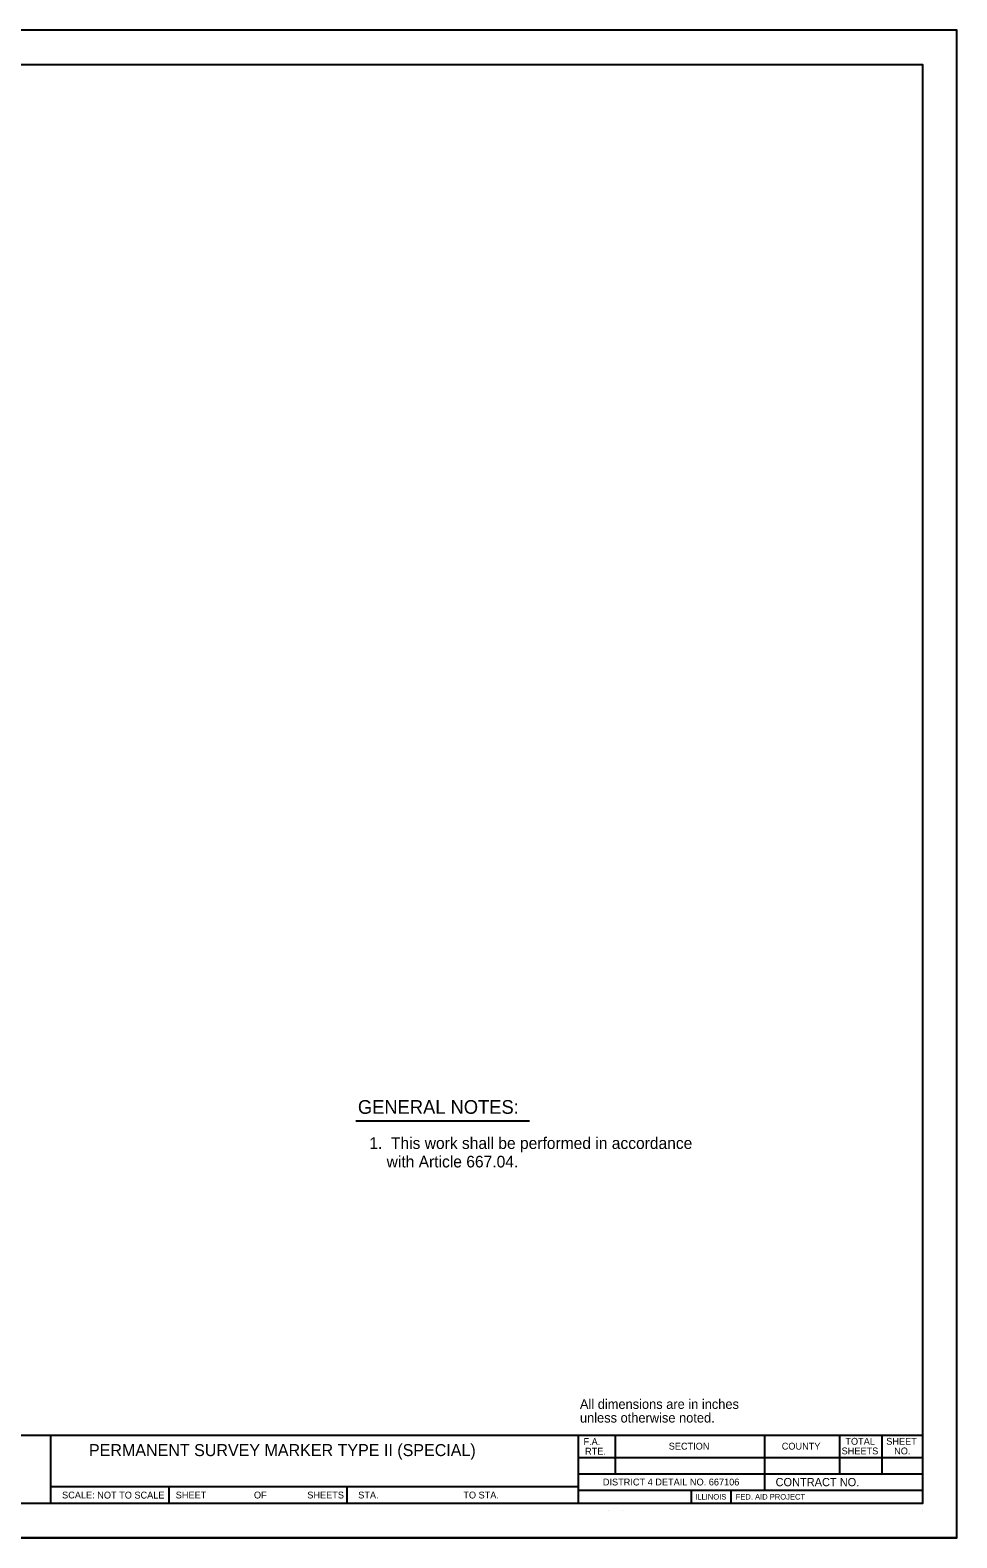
# Model space of a CAD drawing. Extents: x 0 to 2.83, y 0 to 1.83.
# Drawn here: x 1.706 to 2.833, y 0 to 1.833 of the extents above; entities that cross this region are included whole.
import ezdxf

# ---------------------------------------------------------------- set-up
doc = ezdxf.new("R2010")
doc.units = 0
for name, color, linetype in [('RD_Pr_Roadway_Notes', 7, 'Continuous'), ('SH_General_Details', 7, 'Continuous'), ('SH_Printer_Plotting_Border', 7, 'Continuous')]:
    doc.layers.add(name, color=color, linetype=linetype)

msp = doc.modelspace()

# ---------------------------------------------------------------- linework, layer by layer
at = {"layer": 'RD_Pr_Roadway_Notes'}
msp.add_line((2.1026, 0.5071), (2.3135, 0.5071), dxfattribs=at)
at = {"layer": 'SH_General_Details'}
for p, q in [((2.8333, 1.8333), (0, 1.8333)), ((2.8333, 0), (2.8333, 1.8333)), ((0.1667, 0.125), (2.7917, 0.125)), ((1.7312, 0.125), (1.7312, 0.0417)), ((2.3729, 0.125), (2.3729, 0.0417)), ((2.4179, 0.125), (2.4179, 0.0779)), ((2.5995, 0.125), (2.5995, 0.0579)), ((2.6905, 0.125), (2.6905, 0.0779)), ((2.7423, 0.125), (2.7423, 0.0779)), ((2.3729, 0.0979), (2.7917, 0.0979)), ((2.3729, 0.0779), (2.7917, 0.0779)), ((1.7312, 0.0625), (2.3729, 0.0625)), ((1.875, 0.0625), (1.875, 0.0417)), ((2.0917, 0.0625), (2.0917, 0.0417)), ((2.3729, 0.0579), (2.7917, 0.0579)), ((2.5101, 0.0579), (2.5101, 0.0417)), ((2.5585, 0.0579), (2.5585, 0.0417)), ((2.4095, 0.0333), (2.4095, 0.0333)), ((2.4262, 0.0333), (2.4262, 0.0333)), ((2.7917, 0.0333), (2.7917, 0.0333)), ((2.8333, 0), (0, 0))]:
    msp.add_line(p, q, dxfattribs=at)
msp.add_lwpolyline([(0.1667, 1.7917), (2.7917, 1.7917), (2.7917, 0.0417), (0.1667, 0.0417)], close=True, dxfattribs=at)
at = {"layer": 'SH_Printer_Plotting_Border'}
msp.add_lwpolyline([(0, 0), (2.8333, 0), (2.8333, 1.8333), (0, 1.8333)], close=True, dxfattribs=at)

# ---------------------------------------------------------------- texts
at = {"layer": 'RD_Pr_Roadway_Notes'}
for s, height, p in [('GENERAL NOTES:', 0.016667, (2.105, 0.5156)), ('1.  This work shall be performed in accordance', 0.014167, (2.1189, 0.4729)), ('    with Article 667.04.', 0.014167, (2.1189, 0.4504)), ('All dimensions are in inches', 0.011667, (2.375, 0.1568)), ('unless otherwise noted.', 0.011667, (2.375, 0.1402))]:
    msp.add_text(s, height=height, dxfattribs=at).set_placement(p)
at = {"layer": 'SH_General_Details'}
for s, height, p in [('PERMANENT SURVEY MARKER TYPE II (SPECIAL)', 0.014583, (1.778, 0.0994)), ('F.A.  ', 0.00833, (2.3793, 0.1129)), ('SECTION', 0.00833, (2.483, 0.1073)), ('COUNTY', 0.00833, (2.6204, 0.1073)), ('SHEETS', 0.00833, (2.6932, 0.1015)), ('TOTAL', 0.00833, (2.6978, 0.1132)), ('SHEET', 0.00833, (2.7475, 0.1132)), ('NO.', 0.00833, (2.7571, 0.1015)), ('RTE.', 0.00833, (2.3812, 0.1012)), ('SCALE:          ', 0.008333, (1.7453, 0.0479)), ('NOT TO SCALE', 0.008333, (1.7881, 0.0478)), ('SHEET', 0.00833, (1.8835, 0.0479)), ('OF', 0.00833, (1.9786, 0.0479)), ('SHEETS', 0.00833, (2.0435, 0.0479)), ('STA.', 0.00833, (2.1054, 0.0479)), ('TO STA.', 0.00833, (2.2332, 0.0479)), ('DISTRICT 4 DETAIL NO. 667106', 0.008333, (2.4029, 0.0637)), ('CONTRACT NO.      ', 0.01, (2.6129, 0.0628)), ('ILLINOIS', 0.00667, (2.5152, 0.0466)), ('FED. AID PROJECT', 0.006667, (2.5644, 0.0466))]:
    msp.add_text(s, height=height, dxfattribs=at).set_placement(p)

doc.saveas('drawing.dxf')
